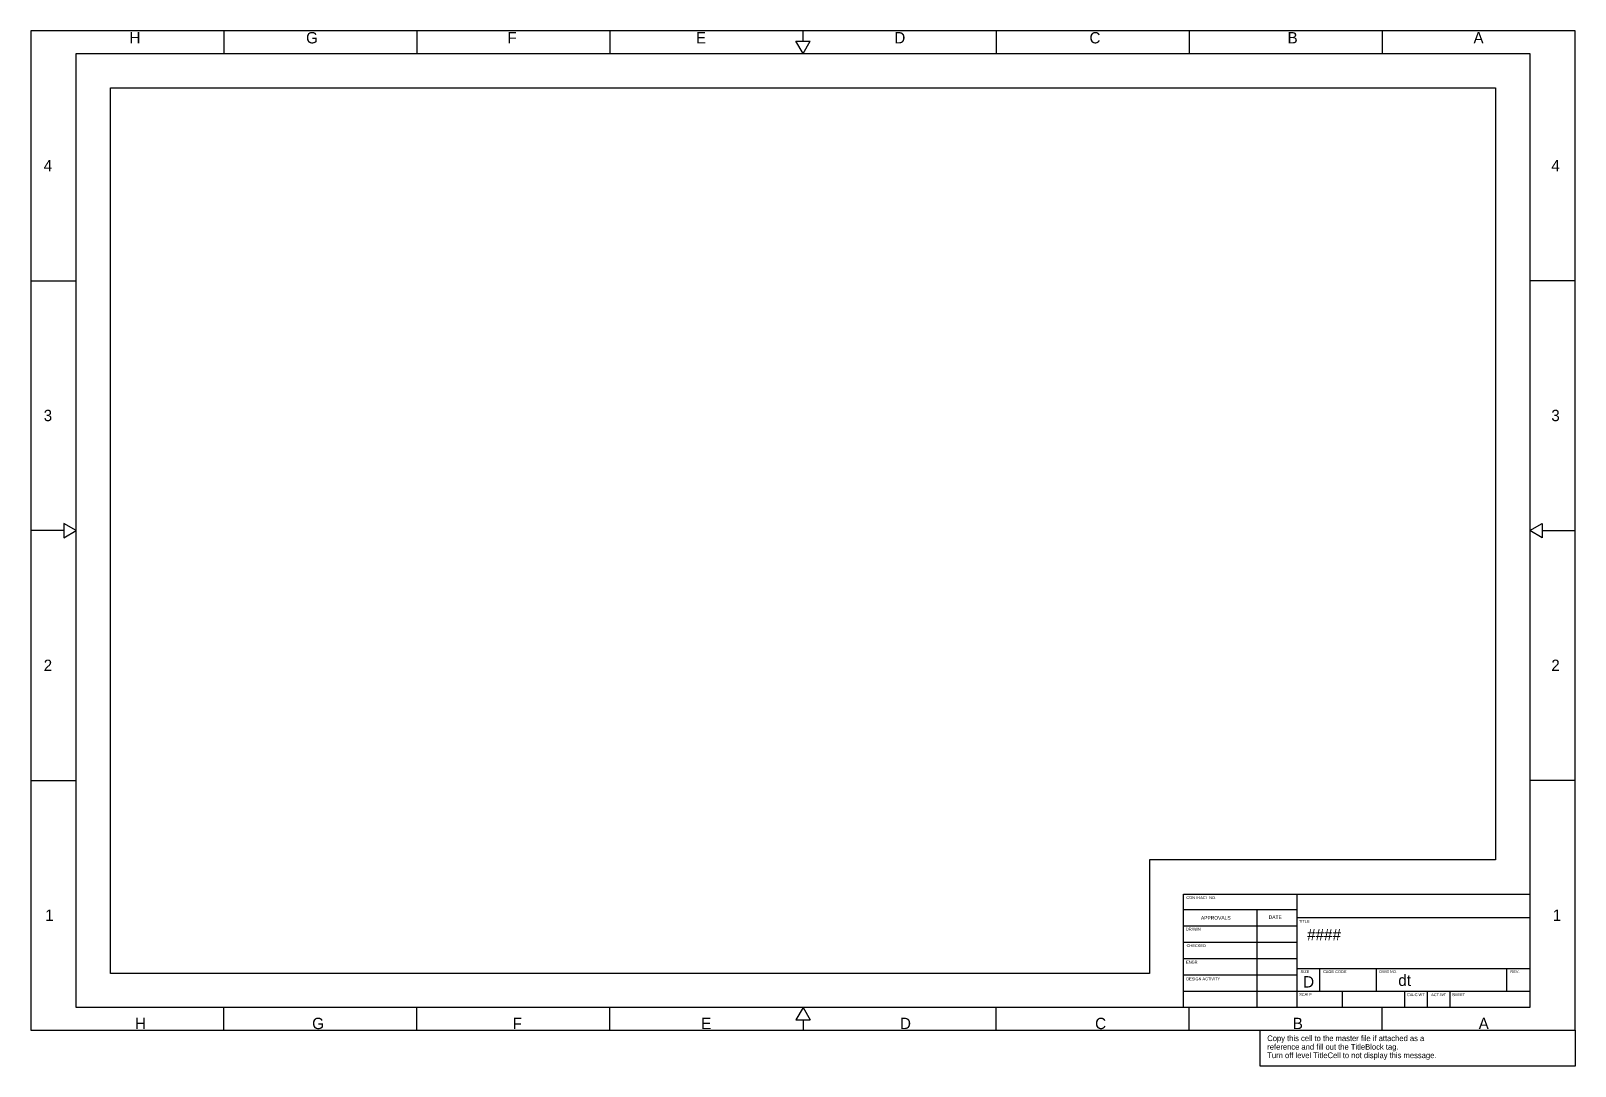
# Model space of a CAD drawing. Extents: x 0 to 34, y -0.8 to 22.
import ezdxf

# ---------------------------------------------------------------- set-up
doc = ezdxf.new("R2010")
doc.units = 0
for name, color, linetype in [('Border', 7, 'Continuous'), ('BorderPlot', 7, 'Continuous'), ('ClipShape', 7, 'Continuous'), ('TitleBlock', 7, 'Continuous'), ('TitleBlockT', 7, 'Continuous'), ('TitleBlockText', 7, 'Continuous'), ('TitleCell', 7, 'Continuous')]:
    doc.layers.add(name, color=color, linetype=linetype)

msp = doc.modelspace()

# ---------------------------------------------------------------- linework, layer by layer
at = {"layer": 'Border'}
for p, q in [((4.25, 22), (4.25, 21.5)), ((8.5, 22), (8.5, 21.5)), ((12.75, 22), (12.75, 21.5)), ((17, 21.5), (16.843, 21.771)), ((16.843, 21.771), (17.157, 21.771)), ((17, 21.771), (17, 22)), ((17, 21.5), (17.157, 21.771)), ((21.25, 22), (21.25, 21.5)), ((25.5, 22), (25.5, 21.5)), ((29.75, 22), (29.75, 21.5)), ((0, 16.5), (1, 16.5)), ((34, 16.5), (33, 16.5)), ((0.729, 11), (0, 11)), ((1, 11), (0.729, 11.157)), ((0.729, 11.157), (0.729, 10.843)), ((0.729, 10.843), (1, 11)), ((33, 11), (33.271, 11.157)), ((33.271, 10.843), (33, 11)), ((33.271, 11.157), (33.271, 10.843)), ((33.271, 11), (34, 11)), ((0, 5.5), (1, 5.5)), ((34, 5.5), (33, 5.5)), ((4.25, 0), (4.25, 0.5)), ((8.5, 0), (8.5, 0.5)), ((12.75, 0), (12.75, 0.5)), ((17, 0.5), (16.843, 0.229)), ((17, 0.5), (17.157, 0.229)), ((21.25, 0), (21.25, 0.5)), ((25.5, 0), (25.5, 0.5)), ((29.75, 0), (29.75, 0.5)), ((16.843, 0.229), (17.157, 0.229)), ((17, 0.229), (17, 0))]:
    msp.add_line(p, q, dxfattribs=at)
msp.add_lwpolyline([(33, 0.5), (1, 0.5), (1, 21.5), (33, 21.5)], close=True, dxfattribs=at)
at = {"layer": 'BorderPlot'}
msp.add_lwpolyline([(0, 0), (34, 0), (34, 22), (0, 22)], close=True, dxfattribs=at)
at = {"layer": 'ClipShape'}
for p, q in [((1.75, 1.25), (1.75, 20.75)), ((1.75, 20.75), (32.25, 20.75)), ((32.25, 20.75), (32.25, 3.75)), ((32.25, 3.75), (24.63, 3.75)), ((24.63, 3.75), (24.63, 1.25)), ((24.63, 1.25), (1.75, 1.25))]:
    msp.add_line(p, q, dxfattribs=at)
at = {"layer": 'TitleBlock'}
for p, q in [((25.38, 0.5), (25.38, 3)), ((25.38, 3), (33, 3)), ((27.88, 0.5), (27.88, 3)), ((25.38, 2.66), (27.88, 2.66)), ((27, 0.5), (27, 2.66)), ((27.88, 2.48), (33, 2.48)), ((25.38, 2.3), (27.88, 2.3)), ((25.38, 1.94), (27.88, 1.94)), ((25.38, 1.58), (27.88, 1.58)), ((27.88, 1.36), (33, 1.36)), ((28.38, 0.86), (28.38, 1.36)), ((29.63, 0.86), (29.63, 1.36)), ((32.5, 0.86), (32.5, 1.36)), ((25.38, 1.22), (27.88, 1.22)), ((25.38, 0.86), (33, 0.86)), ((28.88, 0.5), (28.88, 0.86)), ((30.25, 0.5), (30.25, 0.86)), ((30.75, 0.5), (30.75, 0.86)), ((31.25, 0.5), (31.25, 0.86)), ((33, 0.5), (33, 0.5))]:
    msp.add_line(p, q, dxfattribs=at)
at = {"layer": 'TitleCell'}
msp.add_lwpolyline([(27.067, 0), (34, 0), (34, -0.788), (27.067, -0.788)], close=True, dxfattribs=at)

# ---------------------------------------------------------------- texts
at = {"layer": 'Border'}
for s, p in [('H', (2.17, 21.724)), ('G', (6.059, 21.724)), ('F', (10.492, 21.724)), ('E', (14.643, 21.724)), ('D', (19.011, 21.724)), ('C', (23.308, 21.724)), ('B', (27.669, 21.724)), ('A', (31.762, 21.724)), ('4', (0.282, 18.909)), ('4', (33.476, 18.909)), ('3', (0.282, 13.409)), ('3', (33.476, 13.409)), ('2', (0.282, 7.909)), ('2', (33.476, 7.909)), ('1', (0.314, 2.409)), ('1', (33.508, 2.409)), ('D', (28.012, 0.942)), ('H', (2.294, 0.026)), ('G', (6.193, 0.026)), ('F', (10.606, 0.026)), ('E', (14.757, 0.026)), ('D', (19.135, 0.026)), ('C', (23.432, 0.026)), ('B', (27.783, 0.026)), ('A', (31.877, 0.026))]:
    msp.add_text(s, height=0.25, dxfattribs=at).set_placement(p)
at = {"layer": 'TitleBlockT'}
for s, height, p in [('CONTRACT NO.', 0.0625, (25.439, 2.89)), ('APPROVALS', 0.0781, (25.762, 2.436)), ('DATE', 0.0781, (27.253, 2.452)), ('TITLE', 0.0625, (27.918, 2.368)), ('DRAWN', 0.0625, (25.432, 2.194)), ('CHECKED', 0.0625, (25.446, 1.832)), ('ENGR', 0.0625, (25.436, 1.469)), ('DESIGN ACTIVITY', 0.0625, (25.44, 1.1)), ('SIZE', 0.0625, (27.956, 1.259)), ('CAGE CODE', 0.0625, (28.448, 1.259)), ('DWG NO.', 0.0625, (29.689, 1.259)), ('REV.', 0.0625, (32.575, 1.259)), ('SCALE', 0.0625, (27.925, 0.759)), ('CALC.WT', 0.0625, (30.298, 0.752)), ('ACT.WT', 0.0625, (30.83, 0.752)), ('SHEET', 0.0625, (31.287, 0.752))]:
    msp.add_text(s, height=height, dxfattribs=at).set_placement(p)
at = {"layer": 'TitleBlockText'}
for s, p in [('####', (28.1, 1.981)), ('dt', (30.108, 0.976))]:
    msp.add_text(s, height=0.25, dxfattribs=at).set_placement(p)
at = {"layer": 'TitleCell'}
for s, p in [('Copy this cell to the master file if attached as a ', (27.222, -0.238)), ('reference and fill out the TitleBlock tag.', (27.222, -0.426)), ('Turn off level TitleCell to not display this message.', (27.222, -0.613))]:
    msp.add_text(s, height=0.125, dxfattribs=at).set_placement(p)

doc.saveas('drawing.dxf')
